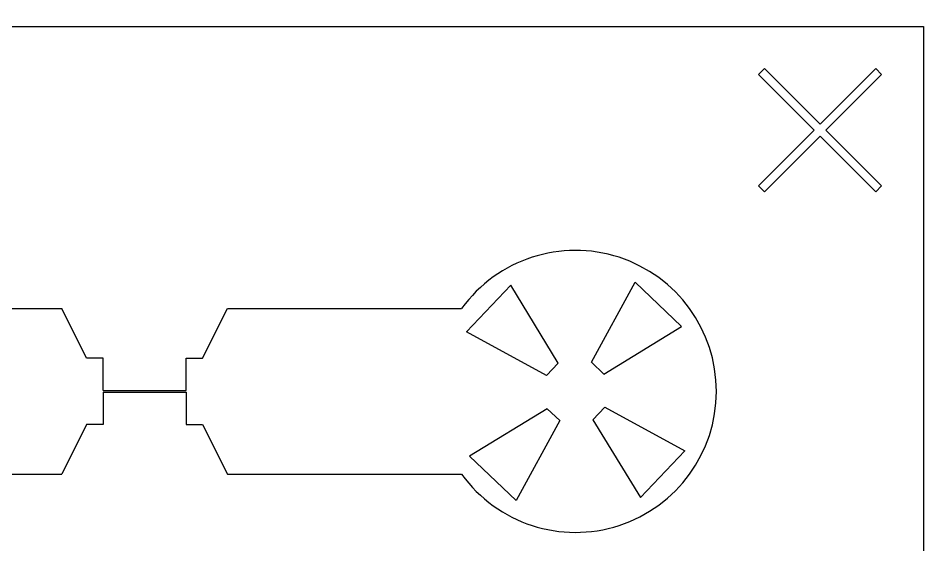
# Model space of a CAD drawing. Header units: inches. Extents: x -271009 to 5700, y -37000 to 38138.
# Drawn here: x -119430 to -113860, y 14032 to 17255 of the extents above; entities that cross this region are included whole.
import ezdxf

# ---------------------------------------------------------------- set-up
doc = ezdxf.new("R2010")
doc.units = ezdxf.units.IN
doc.header["$MEASUREMENT"] = 0

msp = doc.modelspace()

# ---------------------------------------------------------------- linework, layer by layer
for p, q in [((-114861, 16946.7), (-114896.9, 16910.8)), ((-114520.1, 16605.8), (-114861, 16946.7)), ((-114179.2, 16946.7), (-114520.1, 16605.8)), ((-114143.3, 16910.8), (-114179.2, 16946.7)), ((-114896.9, 16910.8), (-114556, 16569.9)), ((-114484.2, 16569.9), (-114143.3, 16910.8)), ((-114556, 16569.9), (-114896.9, 16229)), ((-114143.3, 16229), (-114484.2, 16569.9)), ((-114861, 16193.1), (-114520.1, 16534)), ((-114520.1, 16534), (-114179.2, 16193.1)), ((-114896.9, 16229), (-114861, 16193.1)), ((-114179.2, 16193.1), (-114143.3, 16229)), ((-116685.7, 15335.5), (-116414.1, 15620.9)), ((-116123.1, 15144.5), (-116414.1, 15620.9)), ((-115920.1, 15149.5), (-115653, 15639.7)), ((-115367.6, 15368.1), (-115653, 15639.7)), ((-122120.1, 15478.7), (-119163.7, 15478.7)), ((-119011.5, 15174.3), (-119163.7, 15478.7)), ((-118301, 15174.3), (-118148.7, 15478.7)), ((-118148.7, 15478.7), (-116714.9, 15478.7)), ((-116195.5, 15068.4), (-116685.7, 15335.5)), ((-115844, 15077.1), (-115367.6, 15368.1)), ((-118910, 15174.3), (-119011.5, 15174.3)), ((-118910, 14975.9), (-118910, 15174.3)), ((-118402.5, 14975.9), (-118402.5, 15174.3)), ((-118402.5, 15174.3), (-118301, 15174.3)), ((-116195.5, 15068.4), (-116123.1, 15144.5)), ((-115844, 15077.1), (-115920.1, 15149.5)), ((-118910, 14975.9), (-118402.5, 14975.9)), ((-118910, 14966.6), (-118402.5, 14966.6)), ((-118910, 14966.6), (-118910, 14768.3)), ((-118402.5, 14966.6), (-118402.5, 14768.3)), ((-115839, 14874.1), (-115911.4, 14798)), ((-115839, 14874.1), (-115348.8, 14607)), ((-116190.5, 14865.4), (-116666.9, 14574.4)), ((-116190.5, 14865.4), (-116114.4, 14793)), ((-119011.5, 14768.3), (-119163.7, 14463.7)), ((-118910, 14768.3), (-119011.5, 14768.3)), ((-118402.5, 14768.3), (-118301, 14768.3)), ((-118301, 14768.3), (-118148.7, 14463.7)), ((-116114.4, 14793), (-116381.5, 14302.8)), ((-115911.4, 14798), (-115620.4, 14321.6)), ((-115348.8, 14607), (-115620.4, 14321.6)), ((-116666.9, 14574.4), (-116381.5, 14302.8)), ((-122120.1, 14463.7), (-119163.7, 14463.7)), ((-118148.7, 14463.7), (-116714.9, 14463.7))]:
    msp.add_line(p, q)
msp.add_lwpolyline([(-137000, 35000, 6), (-113000, 35000)], format="xyb", close=True)
msp.add_lwpolyline([(-124949.2, 17204.3), (-113885.8, 17204.3), (-113885.8, 8678.3), (-124949.2, 8678.3)], close=True)
msp.add_arc((-116017.3, 14971.2), 862.7, 216.0319, 143.9681)

doc.saveas('drawing.dxf')
